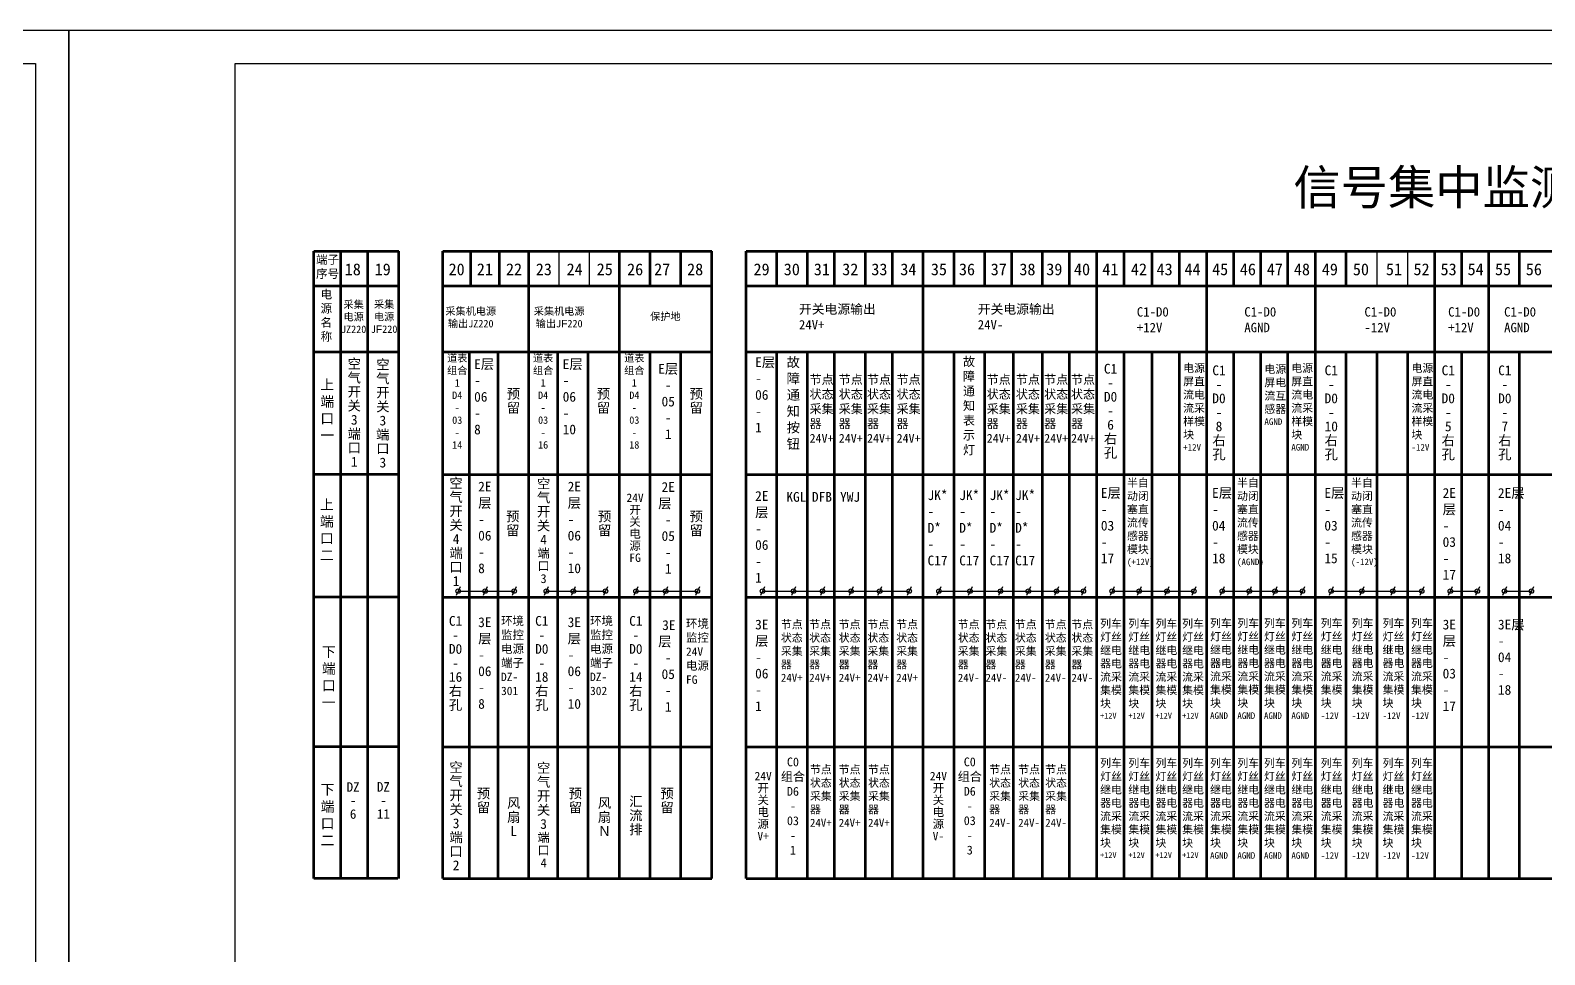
# Model space of a CAD drawing. Extents: x -75138 to 15640, y -12340 to 70479.
# Drawn here: x 11382 to 13660, y -4820 to -3430 of the extents above; entities that cross this region are included whole.
import ezdxf
from ezdxf.enums import TextEntityAlignment as Align

# ---------------------------------------------------------------- set-up
doc = ezdxf.new("R2010")
doc.units = 0
doc.layers.get('0').update_dxf_attribs({"linetype": 'CONTINUOUS'})
doc.styles.add('3.5号', font='SIMFANG.TTF', dxfattribs={"height": 3.5})
doc.styles.add('仿宋3.5', font='SIMFANG.TTF', dxfattribs={"width": 0.7, "height": 3.5})
doc.styles.add('黑', font='SIMHEI.TTF')
doc.styles.add('黑体', font='SIMHEI.TTF')

# ---------------------------------------------------------------- blocks, each defined once
blk = doc.blocks.new('短线')
for p, q in [((-7123.83, -2850.62), (-7124.54, -2852.13)), ((-7124.54, -2852.13), (-7125.26, -2853.63))]:
    blk.add_line(p, q)
blk = doc.blocks.new('图框')
for p, q in [((3441.05, 1159.74), (3441.05, 1456.74)), ((3441.05, 1456.74), (3861.05, 1456.74)), ((3861.05, 1456.74), (3861.05, 1159.74))]:
    blk.add_line(p, q)
at = {"color": 1, "lineweight": -3}
for p, q in [((3466.05, 1164.74), (3466.05, 1451.74)), ((3466.05, 1451.74), (3856.05, 1451.74)), ((3856.05, 1451.74), (3856.05, 1164.74))]:
    blk.add_line(p, q, dxfattribs=at)
at = {"style": '仿宋3.5', "width": 0.8}
for tag, p in [('车站站名', (3771.33, 1184.32)), ('图纸名称', (3771.41, 1173.86))]:
    blk.add_attdef(tag, text='', height=4, dxfattribs=at).set_placement(p, align=Align.MIDDLE)

msp = doc.modelspace()

# ---------------------------------------------------------------- linework, layer by layer
at = {"color": 7, "lineweight": 70}
for p, q in [((11808.5, -4706), (11808.5, -3762.4)), ((11808.5, -3762.4), (11936.2, -3762.4)), ((11849.2, -4706), (11849.2, -3762.4)), ((11889.9, -4706), (11889.9, -3762.4)), ((11936.2, -4706), (11936.2, -3762.4)), ((12002.4, -3762.4), (12407.1, -3762.4)), ((12002.4, -4706), (12002.4, -3762.4)), ((12045, -3814.1), (12045, -3762.4)), ((12087.7, -3814.1), (12087.7, -3762.4)), ((12131.9, -4706), (12131.9, -3762.4)), ((12268.2, -4706), (12268.2, -3762.4)), ((12314.5, -3814.1), (12314.5, -3762.4)), ((12360.8, -3814.1), (12360.8, -3762.4)), ((12407.1, -4706), (12407.1, -3762.4)), ((12459, -4706), (12459, -3762.4)), ((12459, -3762.4), (15506.3, -3762.4)), ((12505.1, -3814.1), (12505.1, -3762.4)), ((12551.4, -3814.1), (12551.4, -3762.4)), ((12551.4, -3814.1), (12551.4, -3762.4)), ((12592, -3814.1), (12592, -3762.4)), ((12638.3, -3814.1), (12638.3, -3762.4)), ((12679, -3814.1), (12679, -3762.4)), ((12725.3, -4706), (12725.3, -3762.4)), ((12771.6, -3814.1), (12771.6, -3762.4)), ((12817.8, -3814.1), (12817.8, -3762.4)), ((12817.8, -3814.1), (12817.8, -3762.4)), ((12858.5, -3814.1), (12858.5, -3762.4)), ((12904.8, -3814.1), (12904.8, -3762.4)), ((12904.8, -3814.1), (12904.8, -3762.4)), ((12945.5, -3814.1), (12945.5, -3762.4)), ((12986.2, -4706), (12986.2, -3762.4)), ((12986.2, -4706), (12986.2, -3762.4)), ((13027.4, -3814.1), (13027.4, -3762.4)), ((13069.8, -3814.1), (13069.8, -3762.4)), ((13110.8, -3814.1), (13110.8, -3762.4)), ((13151.8, -4706), (13151.8, -3762.4)), ((13192.5, -3814.1), (13192.5, -3762.4)), ((13233.2, -3814.1), (13233.2, -3762.4)), ((13273.9, -3814.1), (13273.9, -3762.4)), ((13315.5, -4706), (13315.5, -3762.4)), ((13361.7, -3814.1), (13361.7, -3762.4)), ((13494.9, -4706), (13494.9, -3762.4)), ((13494.9, -4706), (13494.9, -3762.4)), ((13535.5, -3814.1), (13535.5, -3762.4)), ((13576.2, -4706), (13576.2, -3762.4)), ((13622.5, -3814.1), (13622.5, -3762.4)), ((11808.5, -3814.1), (11936.2, -3814.1)), ((12002.4, -3814.1), (12407.1, -3814.1)), ((12459, -3814.1), (15506.3, -3814.1)), ((11808.5, -3913.7), (11936.2, -3913.7)), ((12002.4, -3913.7), (12407.1, -3913.7)), ((12043, -4706), (12043, -3913.7)), ((12085.7, -4706), (12085.7, -3913.7)), ((12175.7, -4706), (12175.7, -3913.7)), ((12221.3, -4706), (12221.3, -3913.7)), ((12314.5, -4706), (12314.5, -3913.7)), ((12360.8, -4706), (12360.8, -3913.7)), ((12459, -3913.7), (15506.3, -3913.7)), ((12505.1, -4706), (12505.1, -3913.7)), ((12551.4, -4706), (12551.4, -3913.7)), ((12551.4, -4706), (12551.4, -3913.7)), ((12592, -4706), (12592, -3913.7)), ((12638.3, -4706), (12638.3, -3913.7)), ((12638.3, -4706), (12638.3, -3913.7)), ((12679, -4706), (12679, -3913.7)), ((12771.6, -4706), (12771.6, -3913.7)), ((12817.8, -4706), (12817.8, -3913.7)), ((12817.8, -4706), (12817.8, -3913.7)), ((12861, -4706), (12861, -3913.7)), ((12904.8, -4706), (12904.8, -3913.7)), ((12945.5, -4706), (12945.5, -3913.7)), ((13027.4, -4706), (13027.4, -3913.7)), ((13069.8, -4706), (13069.8, -3913.7)), ((13110.8, -4706), (13110.8, -3913.7)), ((13192.5, -4706), (13192.5, -3913.7)), ((13233.2, -4706), (13233.2, -3913.7)), ((13273.9, -4706), (13273.9, -3913.7)), ((13361.7, -4706), (13361.7, -3913.7)), ((13408, -4706), (13408, -3913.7)), ((13454.3, -4706), (13454.3, -3913.7)), ((13535.5, -4706), (13535.5, -3913.7)), ((13622.5, -4706), (13622.5, -3913.7)), ((11936.2, -4097.9), (11808.5, -4097.9)), ((12002.4, -4097.9), (12407.1, -4097.9)), ((12459, -4097.9), (15506.3, -4097.9)), ((11936.2, -4282.8), (11808.5, -4282.8)), ((12002.4, -4282.8), (12407.1, -4282.8)), ((12459, -4282.8), (15506.3, -4282.8)), ((11936.2, -4507.7), (11808.5, -4507.7)), ((12002.4, -4507.7), (12407.1, -4507.7)), ((12459, -4507.7), (15506.3, -4507.7)), ((11935, -4706), (11808.5, -4706)), ((12002.4, -4706), (12407.1, -4706)), ((12459, -4706), (15506.3, -4706))]:
    msp.add_line(p, q, dxfattribs=at)
at = {"color": 7}
for p, q in [((11889.9, -3814.1), (11889.9, -3762.4)), ((12177.5, -3814.1), (12177.5, -3762.4)), ((12223.2, -3814.1), (12223.2, -3762.4)), ((12314.5, -3814.1), (12314.5, -3762.4)), ((12505.1, -3814.1), (12505.1, -3762.4)), ((12771.6, -3814.1), (12771.6, -3762.4)), ((13361.7, -3814.1), (13361.7, -3762.4)), ((13408, -3814.1), (13408, -3762.4)), ((13454.3, -3814.1), (13454.3, -3762.4)), ((13622.5, -3814.1), (13622.5, -3762.4)), ((11889.9, -4706), (11889.9, -3913.7)), ((12175.7, -4706), (12175.7, -3913.7)), ((12314.5, -4706), (12314.5, -3913.7)), ((12505.1, -4706), (12505.1, -3913.7)), ((13361.7, -4706), (13361.7, -3913.7)), ((13622.5, -4706), (13622.5, -3913.7))]:
    msp.add_line(p, q, dxfattribs=at)
for p, q in [((12025.7, -4273.5), (12109.9, -4273.5)), ((12158.3, -4273.5), (12247.3, -4273.5)), ((12293.1, -4273.5), (12385.6, -4273.5)), ((12748.9, -4273.5), (12966.3, -4273.5)), ((13009.5, -4273.5), (13132.4, -4273.5)), ((13175.1, -4273.5), (13295.7, -4273.5)), ((13338.8, -4273.5), (13379.4, -4273.5)), ((13338.8, -4273.5), (13475.2, -4273.5)), ((13518.2, -4273.5), (13558.8, -4273.5)), ((13599.5, -4273.5), (13640.2, -4273.5))]:
    msp.add_line(p, q)
at = {"lineweight": -2}
msp.add_line((12483.5, -4273.5), (12704.2, -4273.5), dxfattribs=at)
for centre in [(12025.7, -4273.5), (12066.3, -4273.5), (12109.9, -4273.5), (12158.3, -4273.5), (12199, -4273.5), (12247.3, -4273.5), (12293.1, -4273.5), (12337.8, -4273.5), (12385.6, -4273.5), (12483.5, -4273.5), (12530, -4273.5), (12573.8, -4273.5), (12616.7, -4273.5), (12659.8, -4273.5), (12704.2, -4273.5), (12748.9, -4273.5), (12795.7, -4273.5), (12841.6, -4273.5), (12883.4, -4273.5), (12925.9, -4273.5), (12966.3, -4273.5), (13009.5, -4273.5), (13050.2, -4273.5), (13092, -4273.5), (13132.4, -4273.5), (13175.1, -4273.5), (13215.8, -4273.5), (13254.5, -4273.5), (13295.7, -4273.5), (13338.8, -4273.5), (13338.8, -4273.5), (13385.1, -4273.5), (13385.1, -4273.5), (13431.8, -4273.5), (13431.8, -4273.5), (13475.2, -4273.5), (13475.2, -4273.5), (13518.2, -4273.5), (13558.8, -4273.5), (13599.5, -4273.5), (13640.2, -4273.5)]:
    msp.add_circle(centre, 3.33)

# ---------------------------------------------------------------- block references
for name, p, xscale, yscale, zscale in [('图框', (-27172.3, -17998), 10.00048635606578, 10.00048635606578, 10.00048635606581), ('图框', (-22972.1, -17998), 10.00048635606578, 10.00048635606578, 10.00048635606581), ('短线', (42027.8, 7737), 4.211098438492513, 4.211098438492513, 4.211098438489262), ('短线', (42068.5, 7737), 4.211098438492513, 4.211098438492513, 4.211098438489262), ('短线', (42112, 7737), 4.211098438492513, 4.211098438492513, 4.211098438489262), ('短线', (42160.4, 7737), 4.211098438492513, 4.211098438492513, 4.211098438489262), ('短线', (42201.1, 7737), 4.211098438492513, 4.211098438492513, 4.211098438489262), ('短线', (42249.5, 7737), 4.211098438492513, 4.211098438492513, 4.211098438489262), ('短线', (42295.2, 7737), 4.211098438492513, 4.211098438492513, 4.211098438489262), ('短线', (42340, 7737), 4.211098438492513, 4.211098438492513, 4.211098438489262), ('短线', (42387.7, 7737), 4.211098438492513, 4.211098438492513, 4.211098438489262), ('短线', (42485.6, 7737), 4.211098438492513, 4.211098438492513, 4.211098438489262), ('短线', (42532.1, 7737), 4.211098438492513, 4.211098438492513, 4.211098438489262), ('短线', (42575.9, 7737), 4.211098438492513, 4.211098438492513, 4.211098438489262), ('短线', (42618.9, 7737), 4.211098438492513, 4.211098438492513, 4.211098438489262), ('短线', (42661.9, 7737), 4.211098438492513, 4.211098438492513, 4.211098438489262), ('短线', (42706.3, 7737), 4.211098438492513, 4.211098438492513, 4.211098438489262), ('短线', (42751.1, 7737), 4.211098438492513, 4.211098438492513, 4.211098438489262), ('短线', (42797.9, 7737), 4.211098438492513, 4.211098438492513, 4.211098438489262), ('短线', (42843.8, 7737), 4.211098438492513, 4.211098438492513, 4.211098438489262), ('短线', (42885.6, 7737), 4.211098438492513, 4.211098438492513, 4.211098438489262), ('短线', (42928.1, 7737), 4.211098438492513, 4.211098438492513, 4.211098438489262), ('短线', (42968.4, 7737), 4.211098438492513, 4.211098438492513, 4.211098438489262), ('短线', (43011.6, 7737), 4.211098438492513, 4.211098438492513, 4.211098438489262), ('短线', (43052.3, 7737), 4.211098438492513, 4.211098438492513, 4.211098438489262), ('短线', (43094.1, 7737), 4.211098438492513, 4.211098438492513, 4.211098438489262), ('短线', (43134.5, 7737), 4.211098438492513, 4.211098438492513, 4.211098438489262), ('短线', (43177.3, 7737), 4.211098438492513, 4.211098438492513, 4.211098438489262), ('短线', (43218, 7737), 4.211098438492513, 4.211098438492513, 4.211098438489262), ('短线', (43256.6, 7737), 4.211098438492513, 4.211098438492513, 4.211098438489262), ('短线', (43297.9, 7737), 4.211098438492513, 4.211098438492513, 4.211098438489262), ('短线', (43340.9, 7737), 4.211098438492513, 4.211098438492513, 4.211098438489262), ('短线', (43340.9, 7737), 4.211098438492513, 4.211098438492513, 4.211098438489262), ('短线', (43387.3, 7737), 4.211098438492513, 4.211098438492513, 4.211098438489262), ('短线', (43387.3, 7737), 4.211098438492513, 4.211098438492513, 4.211098438489262), ('短线', (43434, 7737), 4.211098438492513, 4.211098438492513, 4.211098438489262), ('短线', (43434, 7737), 4.211098438492513, 4.211098438492513, 4.211098438489262), ('短线', (43477.4, 7737), 4.211098438492513, 4.211098438492513, 4.211098438489262), ('短线', (43477.4, 7737), 4.211098438492513, 4.211098438492513, 4.211098438489262), ('短线', (43520.3, 7737), 4.211098438492513, 4.211098438492513, 4.211098438489262), ('短线', (43561, 7737), 4.211098438492513, 4.211098438492513, 4.211098438489262), ('短线', (43601.7, 7737), 4.211098438492513, 4.211098438492513, 4.211098438489262), ('短线', (43642.4, 7737), 4.211098438492513, 4.211098438492513, 4.211098438489262)]:
    msp.add_blockref(name, p, dxfattribs=dict(xscale=xscale, yscale=yscale, zscale=zscale))

# ---------------------------------------------------------------- texts
at = {"color": 7, "style": '黑'}
for s, p in [('18', (11855.1, -3798.4)), ('19', (11900.1, -3798.4)), ('20', (12011.3, -3798.4)), ('21', (12053.8, -3798.3)), ('22', (12097.6, -3798.3)), ('23', (12142.5, -3798.4)), ('24', (12188.8, -3798.3)), ('25', (12234.1, -3798.3)), ('26', (12279.8, -3798.4)), ('27', (12320.5, -3798.3)), ('28', (12370.1, -3798.4)), ('29', (12470, -3798.4)), ('30', (12515.5, -3798.4)), ('31', (12560.7, -3798.4)), ('32', (12603.4, -3798.4)), ('33', (12647.2, -3798.4)), ('34', (12690.8, -3798.4)), ('35', (12736.8, -3798.4)), ('36', (12779, -3798.4)), ('37', (12826.8, -3798.4)), ('38', (12869.9, -3798.4)), ('39', (12910.4, -3798.4)), ('40', (12952.1, -3798.4)), ('41', (12994.7, -3798.3)), ('42', (13037.7, -3798.3)), ('43', (13076.3, -3798.4)), ('44', (13118.3, -3798.3)), ('45', (13159.8, -3798.3)), ('46', (13201.5, -3798.4)), ('47', (13242.2, -3798.3)), ('48', (13282.9, -3798.4)), ('49', (13324.9, -3798.4)), ('50', (13371.6, -3798.4)), ('51', (13421.3, -3798.3)), ('52', (13462.8, -3798.3)), ('53', (13503.5, -3798.4)), ('54', (13544.2, -3798.3)), ('55', (13585.4, -3798.3)), ('56', (13631.7, -3798.4))]:
    msp.add_text(s, height=17.8, dxfattribs=at).set_placement(p)
for s, insert, char_height, width, attachment_point, style in [('\\pt2270.03;信号集中监测铁标采集机柜电源端子配线图', (13282, -3640), 52.188, 1457.356, 1, '黑'), ('{\\fSimHei|b0|i0|c134|p2;采集电源\\PJZ220}', (11868.5, -3861.1), 11.195, 38.674, 5, '3.5号'), ('{\\fSimHei|b0|i0|c134|p2;采集电源\\PJ\\fArial|b0|i0|c0|p32;F\\fSimHei|b0|i0|c134|p2;220}', (11914.3, -3860.9), 11.195, 43.761, 5, '3.5号'), ('{\\fSimHei|b0|i0|c134|p2;采集机电源\\P输出JZ220}', (12044.6, -3862.4), 11.195, 112.221, 5, '3.5号'), ('{\\fSimHei|b0|i0|c134|p2;采集机电源\\P输出J\\fArial|b0|i0|c0|p32;F\\fSimHei|b0|i0|c134|p2;220}', (12177.6, -3862.4), 11.195, 112.221, 5, '3.5号'), ('{\\fSimHei|b0|i0|c134|p2;保护地}', (12337.4, -3860.9), 11.195, 112.221, 5, '3.5号'), ('{\\fSimHei|b0|i0|c134|p2;道表 组合1\\PD4\\P-\\P03\\P-\\P14}', (12024.3, -3988.3), 11.195, 33.958, 5, '3.5号'), ('{\\fSimHei|b0|i0|c134|p2;道表 组合1\\PD4\\P-\\P03\\P-\\P16}', (12153.5, -3988.3), 11.195, 33.958, 5, '3.5号'), ('{\\fSimHei|b0|i0|c134|p2;道表 组合1\\PD4\\P-\\P03\\P-\\P18}', (12290.7, -3988.3), 11.195, 33.958, 5, '3.5号'), ('\\pt31.5166;C0\\P组合\\PD6\\P-\\P03\\P-\\P1', (12529.3, -4596.8), 13.265, 37.63, 5, '黑'), ('\\pt35.0185;C0\\P组合\\PD6\\P-\\P03\\P-\\P3', (12795.3, -4596.8), 13.265, 37.63, 5, '黑')]:
    msp.add_mtext(s, dxfattribs=dict(insert=insert, char_height=char_height, width=width, attachment_point=attachment_point, style=style))
at = {"color": 7}
for s, insert, char_height, width, attachment_point, style in [('{\\fSimHei|b0|i0|c134|p2;端子序号}', (11811.9, -3768.6), 12.713, 37.688, 1, '黑'), ('{\\fSimHei|b0|i0|c134|p2;电源名称}', (11818.7, -3820.8), 12.713, 22.887, 1, '黑'), ('\\pt309.212;开关电源输出\\P\\pi-100.686,l100.686,t403.024;24V+', (12538.3, -3842.2), 14.126, 217.695, 1, '黑'), ('\\pt309.212;开关电源输出\\P\\pi-100.686,l100.686,t403.024;24V-', (12807.3, -3842.2), 14.126, 217.695, 1, '黑'), ('\\pt35.0195; E层\\P -\\P 06\\P -\\P 8', (12039.7, -3924.7), 14.739, 45.182, 1, '黑'), ('\\pt35.0195; E层\\P -\\P 06\\P -\\P 10', (12172.9, -3924.7), 14.739, 61.559, 1, '黑'), ('\\pt35.0195; E层\\P -\\P 05\\P -\\P 1', (12336.7, -3988.3), 14.739, 56.079, 5, '黑体'), ('\\pt35.0195;E层\\P-\\P06\\P-\\P1', (12472.4, -3921.8), 14.739, 59.625, 1, '黑'), ('\\pt35.0185;故\\P障\\P通\\P知\\P按\\P钮', (12519.8, -3921.8), 14.739, 53.061, 1, '黑'), ('\\pt31.5166;故\\P障\\P通\\P知\\P表\\P示\\P灯', (12785.1, -3921.8), 13.265, 47.755, 1, '黑'), ('\\pt45.3103;电源屏直流电流采样模块\\P{\\H0.823x;+12V}', (13116.3, -3932.1), 12.007, 35.775, 1, '黑'), ('\\pt45.3103;电源屏电流互感器\\P{\\H0.823x;AGND}', (13238.5, -3933.6), 12.007, 35.775, 1, '黑'), ('\\pt45.3112;电源屏直流电流采样模块\\P{\\H0.823x;AGND}', (13279, -3932.1), 12.007, 35.775, 1, '黑'), ('\\pt45.3112;电源屏直流电流采样模块\\P{\\H0.823x;-12V}', (13459.8, -3932.1), 12.007, 35.775, 1, '黑'), ('{\\fSimHei|b0|i0|c134|p2;上\\P端口\\P一}', (11828.8, -4001), 15.256, 22.887, 5, '黑'), ('\\pt35.0185;节点状态采集器\\P24V+', (12554.3, -3948.6), 13.265, 47.755, 1, '黑'), ('\\pt35.0185;节点状态采集器\\P24V+', (12598.2, -3948.6), 13.265, 47.755, 1, '黑'), ('\\pt35.0185;节点状态采集器\\P24V+', (12640.7, -3948.6), 13.265, 47.755, 1, '黑'), ('\\pt35.0185;节点状态采集器\\P24V+', (12685.2, -3948.6), 13.265, 47.755, 1, '黑'), ('\\pt35.0185;节点状态采集器\\P24V+', (12820.8, -3948.6), 13.265, 47.755, 1, '黑'), ('\\pt35.0185;节点状态采集器\\P24V+', (12864.7, -3948.6), 13.265, 47.755, 1, '黑'), ('\\pt35.0185;节点状态采集器\\P24V+', (12907.2, -3948.6), 13.265, 47.755, 1, '黑'), ('\\pt35.0185;节点状态采集器\\P24V+', (12947.6, -3948.6), 13.265, 47.755, 1, '黑'), ('\\pt35.0195;2E\\P层\\P-\\P06\\P-\\P8', (12055.8, -4108.9), 14.739, 61.559, 1, '黑'), ('\\pt35.0195;2E\\P层\\P-\\P06\\P-\\P10', (12190.4, -4108.9), 14.739, 61.559, 1, '黑'), ('\\pt35.0195; 2E\\P层\\P -\\P 05\\P -\\P 1', (12336.7, -4178.3), 14.739, 56.079, 5, '黑体'), ('\\pt35.0195;2E\\P层\\P-\\P06\\P-\\P1', (12472.4, -4123), 14.739, 59.625, 1, '黑'), ('\\pt45.3103;E层\\P-\\P03\\P-\\P17', (12992.5, -4118.5), 14.739, 59.625, 1, '黑'), ('半自动闭塞直流传感器模块\\P\\pt41.0842;{\\H0.823x;(+12V)}', (13031.8, -4104.5), 12.007, 35.775, 1, '黑'), ('\\pt45.3102;E层\\P-\\P04\\P-\\P18', (13159.8, -4118.5), 14.739, 59.625, 1, '黑'), ('半自动闭塞直流传感器模块\\P\\pt41.0842;{\\H0.823x;(AGND)}', (13197.3, -4104.5), 12.007, 35.775, 1, '黑'), ('\\pt45.3103;E层\\P-\\P03\\P-\\P15', (13328.7, -4118.5), 14.739, 59.625, 1, '黑'), ('半自动闭塞直流传感器模块\\P\\pt41.0842;{\\H0.823x;(-12V)}', (13368.9, -4104.5), 12.007, 35.775, 1, '黑'), ('{\\fSimHei|b0|i0|c134|p2;上端口\\P二}', (11828.2, -4181.4), 15.256, 22.887, 5, '黑'), ('\\pt35.0195;KGL', (12519.4, -4124.4), 14.739, 59.625, 1, '黑'), ('\\pt35.0195;DFB', (12557.9, -4124.4), 14.739, 59.625, 1, '黑'), ('\\pt35.0185;YWJ', (12600.2, -4124.4), 14.739, 53.061, 1, '黑'), ('\\pt35.0195;3E\\P层\\P-\\P06\\P-\\P8', (12055.8, -4312.9), 14.739, 61.559, 1, '黑'), ('\\pt35.0195;3E\\P层\\P-\\P06\\P-\\P10', (12190.4, -4312.9), 14.739, 61.559, 1, '黑'), ('\\pt41.276; {\\H0.84841x;3E\\P层\\P -\\P 05\\P -\\P 1}', (12336.7, -4386.1), 17.372, 56.079, 5, '黑体'), ('\\pt35.0195;3E\\P层\\P-\\P06\\P-\\P1', (12472.4, -4316.4), 14.739, 59.625, 1, '黑'), ('\\pt35.0185;节点状态采集器\\P24V+', (12511.2, -4317.7), 12.007, 35.775, 1, '黑'), ('\\pt35.0185;节点状态采集器\\P24V+', (12553.8, -4317.7), 12.007, 35.775, 1, '黑'), ('\\pt35.0185;节点状态采集器\\P24V+', (12598.2, -4317.7), 12.007, 35.775, 1, '黑'), ('\\pt35.0185;节点状态采集器\\P24V+', (12641.3, -4317.7), 12.007, 35.775, 1, '黑'), ('\\pt35.0185;节点状态采集器\\P24V+', (12684.7, -4317.7), 12.007, 35.775, 1, '黑'), ('\\pt35.0185;节点状态采集器\\P24V-', (12777.3, -4317.7), 12.007, 35.775, 1, '黑'), ('\\pt35.0185;节点状态采集器\\P24V-', (12818.9, -4317.7), 12.007, 35.775, 1, '黑'), ('\\pt35.0185;节点状态采集器\\P24V-', (12863.2, -4317.7), 12.007, 35.775, 1, '黑'), ('\\pt35.0185;节点状态采集器\\P24V-', (12908.2, -4317.7), 12.007, 35.775, 1, '黑'), ('\\pt35.0185;节点状态采集器\\P24V-', (12948.2, -4317.7), 12.007, 35.775, 1, '黑'), ('列车灯丝继电器电流采集模块\\P{\\H0.72x;+12V}', (12991.4, -4316.4), 12.007, 35.775, 1, '黑'), ('列车灯丝继电器电流采集模块\\P{\\H0.72x;+12V}', (13033.8, -4316.4), 12.007, 35.775, 1, '黑'), ('列车灯丝继电器电流采集模块\\P{\\H0.72x;+12V}', (13074.7, -4316.4), 12.007, 35.775, 1, '黑'), ('列车灯丝继电器电流采集模块\\P{\\H0.72x;+12V}', (13114.8, -4316.4), 12.007, 35.775, 1, '黑'), ('列车灯丝继电器电流采集模块\\P{\\H0.823x;AGND}', (13156.8, -4315.8), 12.007, 35.775, 1, '黑'), ('列车灯丝继电器电流采集模块\\P{\\H0.823x;AGND}', (13197.8, -4315.8), 12.007, 35.775, 1, '黑'), ('列车灯丝继电器电流采集模块\\P{\\H0.823x;AGND}', (13237.9, -4315.8), 12.007, 35.775, 1, '黑'), ('列车灯丝继电器电流采集模块\\P{\\H0.823x;AGND}', (13279.1, -4315.8), 12.007, 35.775, 1, '黑'), ('列车灯丝继电器电流采集模块\\P{\\H0.823x;-12V}', (13323.3, -4315.8), 12.007, 35.775, 1, '黑'), ('列车灯丝继电器电流采集模块\\P{\\H0.823x;-12V}', (13369.8, -4315.8), 12.007, 35.775, 1, '黑'), ('列车灯丝继电器电流采集模块\\P{\\H0.823x;-12V}', (13416.3, -4315.8), 12.007, 35.775, 1, '黑'), ('列车灯丝继电器电流采集模块\\P{\\H0.823x;-12V}', (13459.1, -4315.8), 12.007, 35.775, 1, '黑'), ('{\\fSimHei|b0|i0|c134|p2;下\\P端口\\P一}', (11831.1, -4402.8), 15.256, 22.887, 5, '黑'), ('列车灯丝继电器电流采集模块\\P{\\H0.72x;+12V}', (12991.4, -4526.1), 12.007, 35.775, 1, '黑'), ('列车灯丝继电器电流采集模块\\P{\\H0.72x;+12V}', (13033.8, -4526.1), 12.007, 35.775, 1, '黑'), ('列车灯丝继电器电流采集模块\\P{\\H0.72x;+12V}', (13074.7, -4526.1), 12.007, 35.775, 1, '黑'), ('列车灯丝继电器电流采集模块\\P{\\H0.72x;+12V}', (13114.8, -4526.1), 12.007, 35.775, 1, '黑'), ('列车灯丝继电器电流采集模块\\P{\\H0.823x;AGND}', (13156.8, -4526.1), 12.007, 35.775, 1, '黑'), ('列车灯丝继电器电流采集模块\\P{\\H0.823x;AGND}', (13197.8, -4526.1), 12.007, 35.775, 1, '黑'), ('列车灯丝继电器电流采集模块\\P{\\H0.823x;AGND}', (13237.9, -4526.1), 12.007, 35.775, 1, '黑'), ('列车灯丝继电器电流采集模块\\P{\\H0.823x;AGND}', (13279.1, -4526.1), 12.007, 35.775, 1, '黑'), ('列车灯丝继电器电流采集模块\\P{\\H0.823x;-12V}', (13323.3, -4526.1), 12.007, 35.775, 1, '黑'), ('列车灯丝继电器电流采集模块\\P{\\H0.823x;-12V}', (13369.8, -4526.1), 12.007, 35.775, 1, '黑'), ('列车灯丝继电器电流采集模块\\P{\\H0.823x;-12V}', (13416.3, -4526.1), 12.007, 35.775, 1, '黑'), ('列车灯丝继电器电流采集模块\\P{\\H0.823x;-12V}', (13459.1, -4526.1), 12.007, 35.775, 1, '黑'), ('\\pt36.7468;节点状态采集器\\P24V+', (12554.9, -4535.9), 12.007, 35.775, 1, '黑'), ('\\pt35.0185;节点状态采集器\\P24V+', (12598.2, -4535.9), 12.007, 35.775, 1, '黑'), ('\\pt35.0185;节点状态采集器\\P24V+', (12642.3, -4535.9), 12.007, 35.775, 1, '黑'), ('\\pt35.0185;节点状态采集器\\P24V-', (12824.6, -4535.9), 12.007, 35.775, 1, '黑'), ('\\pt35.0185;节点状态采集器\\P24V-', (12868.2, -4535.9), 12.007, 35.775, 1, '黑'), ('\\pt35.0185;节点状态采集器\\P24V-', (12908.8, -4535.9), 12.007, 35.775, 1, '黑'), ('{\\fSimHei|b0|i0|c134|p2;下端口\\P二}', (11829.3, -4610.3), 15.256, 22.887, 5, '黑')]:
    msp.add_mtext(s, dxfattribs=dict(at, insert=insert, char_height=char_height, width=width, attachment_point=attachment_point, style=style))
at = {"color": 1, "attachment_point": 1, "style": '黑'}
for s, insert, char_height, width in [('\\pt268.509;C1-D0 \\P+12V', (13046.6, -3846.4), 14.126, 271.963), ('\\pt268.509;C1-D0\\PAGND', (13208.3, -3846.4), 14.126, 240.831), ('\\pt268.509;C1-D0\\P-12V', (13389, -3846.4), 14.126, 126.632), ('\\pt268.509;C1-D0\\P\\pi-100.686,l100.686;+12V', (13514.9, -3846.4), 14.126, 43.095), ('\\pt268.509;C1-D0\\P\\pi-100.686,l100.686;AGND', (13599.1, -3846.4), 14.126, 43.095), ('\\pt45.3102;2E层\\P-\\P03\\P-\\P17', (13506.6, -4118.5), 14.739, 34.461), ('\\pt45.3102;2E层\\P-\\P04\\P-\\P18', (13589.8, -4118.5), 14.739, 39.197), ('环境监控\\P电源端子\\PDZ-\\P301 ', (12090.2, -4312), 12.63, 44.238), ('环境监控\\P电源端子\\PDZ-\\P302 ', (12224.1, -4312), 12.63, 44.238), ('\\pt480.267;环境监控\\P24V\\P电源\\P\\ptz;FG', (12368.4, -4316.1), 12.633, 44.238), ('\\pt45.3102;3E层\\P-\\P03\\P-\\P17', (13506.6, -4316.4), 14.739, 34.461), ('\\pt45.3102;3E层\\P-\\P04\\P-\\P18', (13589.8, -4316.4), 14.739, 39.197)]:
    msp.add_mtext(s, dxfattribs=dict(at, insert=insert, char_height=char_height, width=width))
at = {"width": 10.528, "attachment_point": 5, "line_spacing_factor": 0.857143}
for s, insert, char_height, style in [('空气开关\\P3端口1', (11869.4, -4005.2), 14.74, '黑体'), ('空气开关\\P3端口3', (11912.4, -4006.5), 14.74, '黑体'), ('预留', (12108.8, -3988.1), 14.74, '黑体'), ('预留', (12244.4, -3988.1), 14.74, '黑体'), ('预留', (12383.9, -3988.1), 14.74, '黑体'), ('空气开关\\P4端口1', (12022.6, -4184.6), 14.74, '黑体'), ('空气开关\\P4{\\H0.9091x;端口3}', (12154.2, -4183), 14.739, '黑体'), ('{\\H0.8571x;24V开关电源FG}', (12291.8, -4178.3), 14.739, '黑体'), ('预留', (12107.8, -4172.4), 14.74, '黑体'), ('预留', (12246, -4172.4), 14.74, '黑体'), ('预留', (12383.9, -4172.4), 14.74, '黑体'), ('C1\\P-\\PD0\\P-\\P16右孔', (12021.8, -4382.3), 14.74, '黑体'), ('C1\\P-\\PD0\\P-\\P18右孔', (12151.5, -4382.3), 14.74, '黑体'), ('C1\\P-\\PD0\\P-\\P14右孔', (12293, -4382.3), 14.74, '黑体'), ('空气开关\\P3端口2', (12022.6, -4612.2), 14.74, '黑体'), ('空气开关\\P3{\\H0.9091x;端口4}', (12154.2, -4610.6), 14.739, '黑体'), ('{\\H0.8571x;24V开关电源V+}', (12484.5, -4596.8), 14.739, '黑体'), ('{\\H0.8571x;24V开关电源V-}', (12748.1, -4596.8), 14.739, '黑体'), ('{\\H0.9645x;DZ\\P-\\P6}', (11867.7, -4588.6), 14.739, '黑体'), ('{\\H0.9645x;DZ\\P-\\P11}', (11913.2, -4588.3), 14.739, '黑体'), ('预留', (12063.8, -4589.2), 14.74, '黑体'), ('预留', (12202, -4589.2), 14.74, '黑体'), ('预留', (12339.9, -4589.2), 14.74, '黑体'), ('风扇\\PL', (12109.3, -4613.3), 14.74, '黑'), ('风扇\\P{\\fArial|b0|i0|c0|p32;N}', (12245.8, -4613.3), 14.739, '黑'), ('汇流排', (12293.1, -4611.7), 14.74, '黑体')]:
    msp.add_mtext(s, dxfattribs=dict(at, insert=insert, char_height=char_height, style=style))
at = {"color": 1, "char_height": 14.74, "width": 10.528, "attachment_point": 5, "line_spacing_factor": 0.857143, "style": '黑体'}
for s, insert in [('C1\\P-\\PD0\\P-\\P6\\P右孔', (13007.1, -4003)), ('C1\\P-\\PD0\\P-\\P8右孔', (13170.2, -4005.4)), ('C1\\P-\\PD0\\P-\\P10右孔', (13339.1, -4005.4)), ('C1\\P-\\PD0\\P-\\P5右孔', (13515.1, -4005.4)), ('C1\\P-\\PD0\\P-\\P7右孔', (13600.2, -4005.4))]:
    msp.add_mtext(s, dxfattribs=dict(at, insert=insert))
at = {"color": 2, "char_height": 14.739, "width": 53.061, "attachment_point": 1, "style": '黑'}
for insert in [(12731.8, -4121.8), (12779.5, -4121.8), (12825.1, -4121.8), (12863.6, -4121.8)]:
    msp.add_mtext('\\pt91.7177;JK*\\P-\\PD*\\P-\\PC17', dxfattribs=dict(at, insert=insert))

doc.saveas('drawing.dxf')
